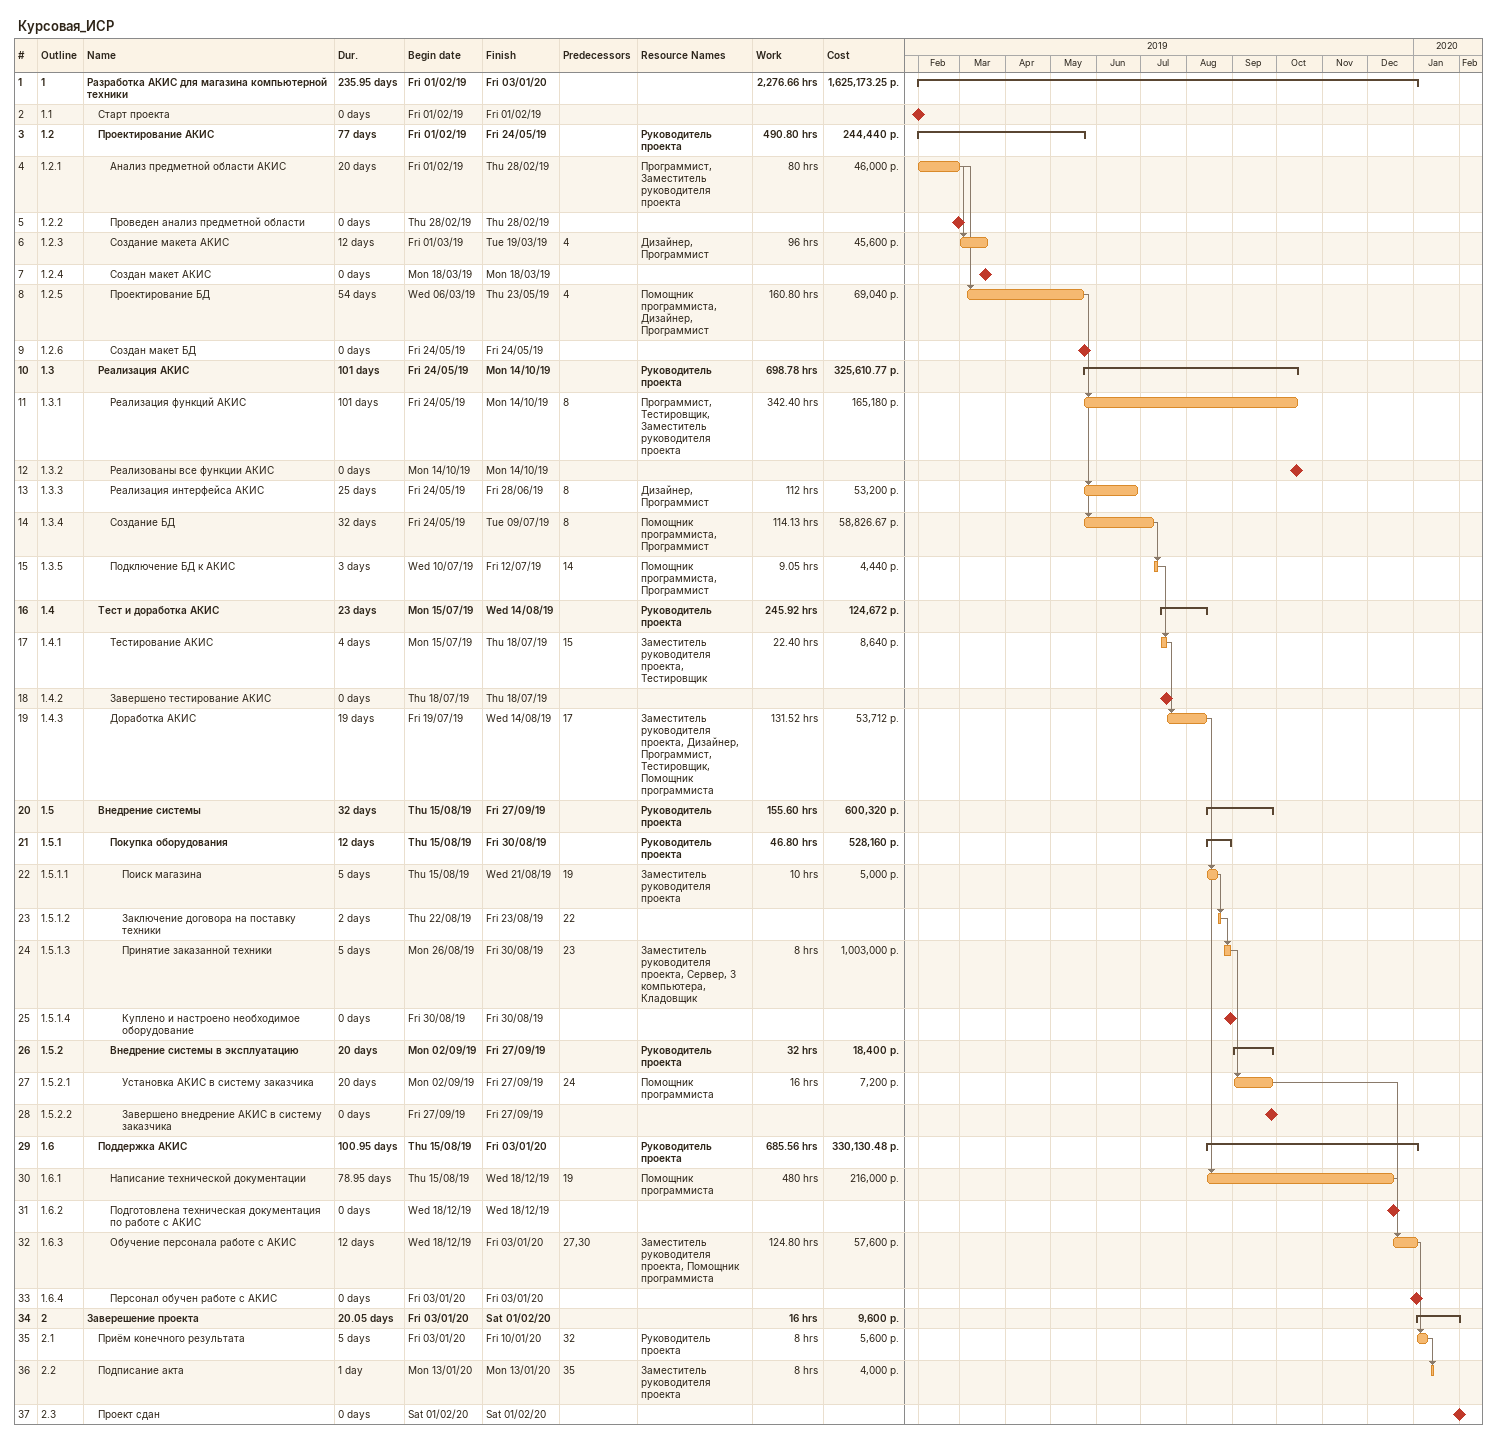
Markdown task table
Курсовая_ИСР

| ID | WBS | Task | Duration | Start | Finish | Predecessors | Resources | Work (h) | Cost (р.) |
|---|---|---|---|---|---|---|---|---|---|
| 1 | 1 | **Разработка АКИС для магазина компьютерной техники** | 235.95d | 2019-02-01 | 2020-01-03 |  |  | 2276.66 | 1625173.25 |
| 2 | 1.1 | Старт проекта | 0d | 2019-02-01 | 2019-02-01 |  |  |  |  |
| 3 | 1.2 | **Проектирование АКИС** | 77d | 2019-02-01 | 2019-05-24 |  | Руководитель проекта | 490.80 | 244440 |
| 4 | 1.2.1 | Анализ предметной области АКИС | 20d | 2019-02-01 | 2019-02-28 |  | Программист, Заместитель руководителя проекта | 80 | 46000 |
| 5 | 1.2.2 | Проведен анализ предметной области | 0d | 2019-02-28 | 2019-02-28 |  |  |  |  |
| 6 | 1.2.3 | Создание макета АКИС | 12d | 2019-03-01 | 2019-03-19 | 4 | Дизайнер, Программист | 96 | 45600 |
| 7 | 1.2.4 | Создан макет АКИС | 0d | 2019-03-18 | 2019-03-18 |  |  |  |  |
| 8 | 1.2.5 | Проектирование БД | 54d | 2019-03-06 | 2019-05-23 | 4 | Помощник программиста, Дизайнер, Программист | 160.80 | 69040 |
| 9 | 1.2.6 | Создан макет БД | 0d | 2019-05-24 | 2019-05-24 |  |  |  |  |
| 10 | 1.3 | **Реализация АКИС** | 101d | 2019-05-24 | 2019-10-14 |  | Руководитель проекта | 698.78 | 325610.77 |
| 11 | 1.3.1 | Реализация функций АКИС | 101d | 2019-05-24 | 2019-10-14 | 8 | Программист, Тестировщик, Заместитель руководителя проекта | 342.40 | 165180 |
| 12 | 1.3.2 | Реализованы все функции АКИС | 0d | 2019-10-14 | 2019-10-14 |  |  |  |  |
| 13 | 1.3.3 | Реализация интерфейса АКИС | 25d | 2019-05-24 | 2019-06-28 | 8 | Дизайнер, Программист | 112 | 53200 |
| 14 | 1.3.4 | Создание БД | 32d | 2019-05-24 | 2019-07-09 | 8 | Помощник программиста, Программист | 114.13 | 58826.67 |
| 15 | 1.3.5 | Подключение БД к АКИС | 3d | 2019-07-10 | 2019-07-12 | 14 | Помощник программиста, Программист | 9.05 | 4440 |
| 16 | 1.4 | **Тест и доработка АКИС** | 23d | 2019-07-15 | 2019-08-14 |  | Руководитель проекта | 245.92 | 124672 |
| 17 | 1.4.1 | Тестирование АКИС | 4d | 2019-07-15 | 2019-07-18 | 15 | Заместитель руководителя проекта, Тестировщик | 22.40 | 8640 |
| 18 | 1.4.2 | Завершено тестирование АКИС | 0d | 2019-07-18 | 2019-07-18 |  |  |  |  |
| 19 | 1.4.3 | Доработка АКИС | 19d | 2019-07-19 | 2019-08-14 | 17 | Заместитель руководителя проекта, Дизайнер, Программист, Тестировщик, Помощник программиста | 131.52 | 53712 |
| 20 | 1.5 | **Внедрение системы** | 32d | 2019-08-15 | 2019-09-27 |  | Руководитель проекта | 155.60 | 600320 |
| 21 | 1.5.1 | **Покупка оборудования** | 12d | 2019-08-15 | 2019-08-30 |  | Руководитель проекта | 46.80 | 528160 |
| 22 | 1.5.1.1 | Поиск магазина | 5d | 2019-08-15 | 2019-08-21 | 19 | Заместитель руководителя проекта | 10 | 5000 |
| 23 | 1.5.1.2 | Заключение договора на поставку техники | 2d | 2019-08-22 | 2019-08-23 | 22 |  |  |  |
| 24 | 1.5.1.3 | Принятие заказанной техники | 5d | 2019-08-26 | 2019-08-30 | 23 | Заместитель руководителя проекта, Сервер, 3 компьютера, Кладовщик | 8 | 1003000 |
| 25 | 1.5.1.4 | Куплено и настроено необходимое оборудование | 0d | 2019-08-30 | 2019-08-30 |  |  |  |  |
| 26 | 1.5.2 | **Внедрение системы в эксплуатацию** | 20d | 2019-09-02 | 2019-09-27 |  | Руководитель проекта | 32 | 18400 |
| 27 | 1.5.2.1 | Установка АКИС в систему заказчика | 20d | 2019-09-02 | 2019-09-27 | 24 | Помощник программиста | 16 | 7200 |
| 28 | 1.5.2.2 | Завершено внедрение АКИС в систему заказчика | 0d | 2019-09-27 | 2019-09-27 |  |  |  |  |
| 29 | 1.6 | **Поддержка АКИС** | 100.95d | 2019-08-15 | 2020-01-03 |  | Руководитель проекта | 685.56 | 330130.48 |
| 30 | 1.6.1 | Написание технической документации | 78.95d | 2019-08-15 | 2019-12-18 | 19 | Помощник программиста | 480 | 216000 |
| 31 | 1.6.2 | Подготовлена техническая документация по работе с АКИС | 0d | 2019-12-18 | 2019-12-18 |  |  |  |  |
| 32 | 1.6.3 | Обучение персонала работе с АКИС | 12d | 2019-12-18 | 2020-01-03 | 27, 30 | Заместитель руководителя проекта, Помощник программиста | 124.80 | 57600 |
| 33 | 1.6.4 | Персонал обучен работе с АКИС | 0d | 2020-01-03 | 2020-01-03 |  |  |  |  |
| 34 | 2 | **Заверешение проекта** | 20.05d | 2020-01-03 | 2020-02-01 |  |  | 16 | 9600 |
| 35 | 2.1 | Приём конечного результата | 5d | 2020-01-03 | 2020-01-10 | 32 | Руководитель проекта | 8 | 5600 |
| 36 | 2.2 | Подписание акта | 1d | 2020-01-13 | 2020-01-13 | 35 | Заместитель руководителя проекта | 8 | 4000 |
| 37 | 2.3 | Проект сдан | 0d | 2020-02-01 | 2020-02-01 |  |  |  |  |
